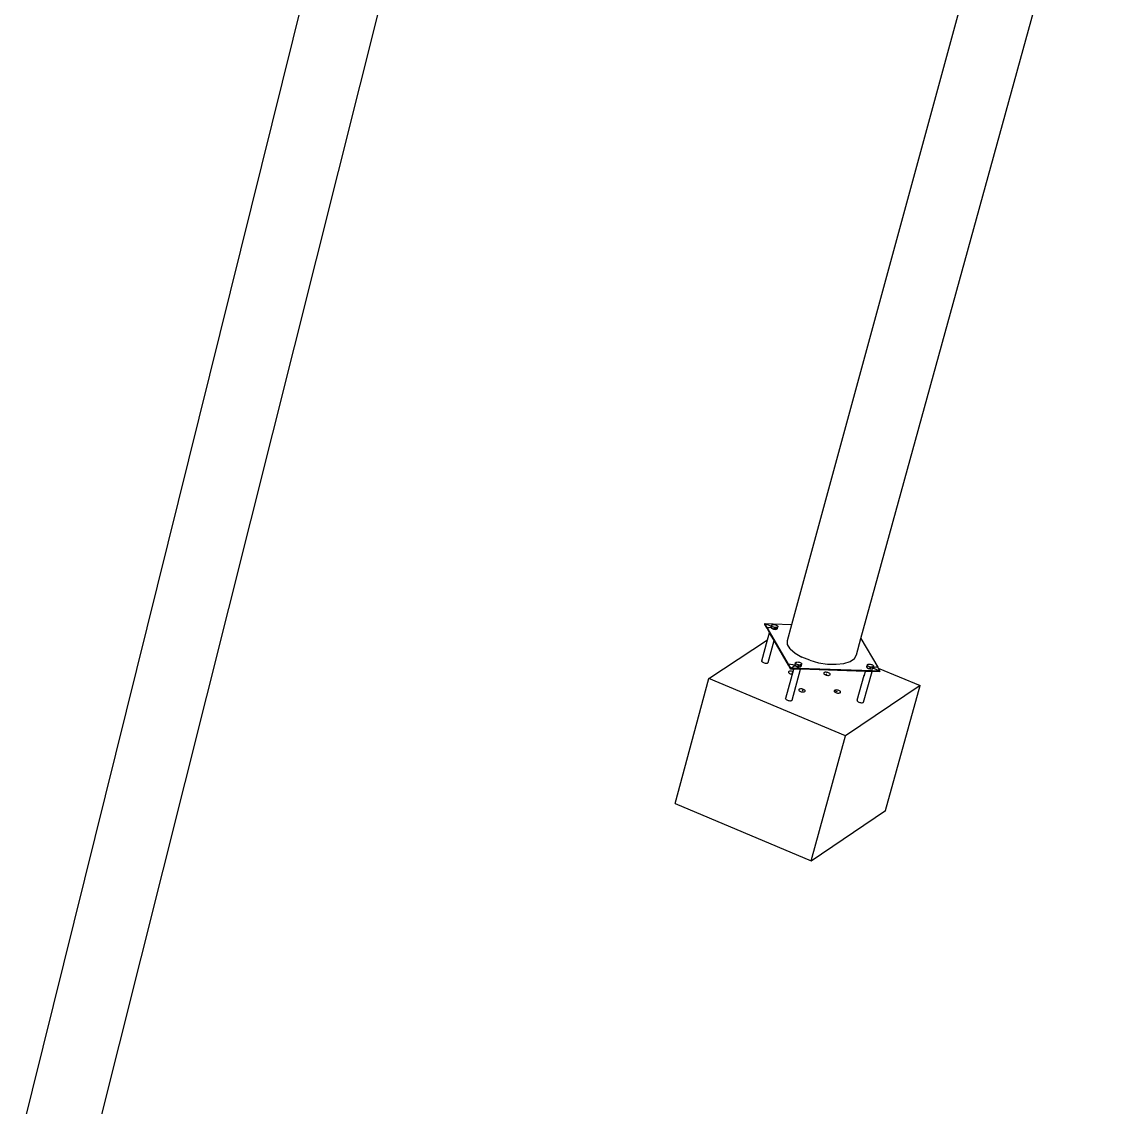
# Model space of a CAD drawing. Header units: inches. Extents: x -1339 to 1886, y -1058 to 789.
# Drawn here: x 1293.9 to 1516.3, y 14.9 to 235.8 of the extents above; entities that cross this region are included whole.
import ezdxf

# ---------------------------------------------------------------- set-up
doc = ezdxf.new("R2010")
doc.units = ezdxf.units.IN
doc.header["$MEASUREMENT"] = 0

msp = doc.modelspace()

# ---------------------------------------------------------------- linework, layer by layer
for p, q in [((1450.51, 113.15), (1509.17, 328.35)), ((1464.58, 110.26), (1523.22, 323.22)), ((1308.57, 6.93), (1380.31, 292.82)), ((1293.93, 9.72), (1362.48, 286.15)), ((1445.03, 113.15), (1445.08, 113.33)), ((1445.49, 112.36), (1445.03, 113.15)), ((1445.54, 112.53), (1445.08, 113.33)), ((1445.08, 113.33), (1446.67, 113.27)), ((1445.08, 113.33), (1446.43, 112.77)), ((1445.49, 112.36), (1445.54, 112.53)), ((1446.01, 111.46), (1445.49, 112.36)), ((1445.54, 112.53), (1445.94, 112.54)), ((1449.88, 105.05), (1445.54, 112.53)), ((1445.62, 110.03), (1446.01, 111.46)), ((1445.94, 112.54), (1446.27, 112.61)), ((1446.94, 109.85), (1446.01, 111.46)), ((1446.27, 112.61), (1446.34, 112.64)), ((1446.32, 112.63), (1446.3, 112.56)), ((1446.3, 112.56), (1446.33, 112.48)), ((1446.33, 112.62), (1446.31, 112.55)), ((1446.31, 112.55), (1446.33, 112.47)), ((1446.38, 112.7), (1446.32, 112.63)), ((1446.32, 112.56), (1446.34, 112.63)), ((1446.35, 112.48), (1446.32, 112.56)), ((1446.34, 112.64), (1446.33, 112.62)), ((1446.33, 112.47), (1446.4, 112.39)), ((1446.34, 112.64), (1446.44, 112.98)), ((1446.39, 112.69), (1446.34, 112.64)), ((1446.34, 112.63), (1446.36, 112.65)), ((1446.34, 112.64), (1446.36, 112.65)), ((1446.34, 112.63), (1446.34, 112.64)), ((1446.34, 112.64), (1446.34, 112.64)), ((1446.41, 112.4), (1446.35, 112.48)), ((1446.36, 112.65), (1446.4, 112.69)), ((1446.36, 112.65), (1446.4, 112.67)), ((1446.41, 112.71), (1446.38, 112.7)), ((1446.41, 112.69), (1446.39, 112.69)), ((1446.4, 112.69), (1446.41, 112.69)), ((1446.4, 112.39), (1446.51, 112.31)), ((1446.52, 112.32), (1446.41, 112.4)), ((1446.42, 112.91), (1446.44, 112.98)), ((1446.44, 112.83), (1446.42, 112.91)), ((1446.44, 112.98), (1446.5, 113.04)), ((1446.51, 112.75), (1446.44, 112.83)), ((1446.5, 113.04), (1446.6, 113.09)), ((1446.5, 112.71), (1446.53, 112.73)), ((1446.53, 112.74), (1446.51, 112.75)), ((1446.52, 112.75), (1446.51, 112.75)), ((1446.51, 112.74), (1446.53, 112.74)), ((1446.51, 112.74), (1446.52, 112.73)), ((1446.51, 112.31), (1446.65, 112.24)), ((1446.65, 112.26), (1446.52, 112.32)), ((1446.54, 112.73), (1446.53, 112.74)), ((1446.53, 112.73), (1446.54, 112.73)), ((1446.61, 112.68), (1446.54, 112.73)), ((1446.6, 113.09), (1446.72, 113.11)), ((1446.75, 112.61), (1446.61, 112.68)), ((1446.65, 112.26), (1446.81, 112.2)), ((1446.65, 112.24), (1446.81, 112.18)), ((1446.72, 113.11), (1446.67, 113.27)), ((1446.67, 113.27), (1450.51, 113.15)), ((1446.72, 113.11), (1446.88, 113.12)), ((1446.72, 113.11), (1446.72, 113.11)), ((1446.9, 112.56), (1446.75, 112.61)), ((1446.97, 112.17), (1446.81, 112.2)), ((1446.81, 112.18), (1446.98, 112.15)), ((1446.88, 113.12), (1447.04, 113.1)), ((1447.07, 112.52), (1446.9, 112.56)), ((1447.06, 112.52), (1446.96, 112.46)), ((1447.14, 112.15), (1446.96, 112.45)), ((1446.96, 112.45), (1447.57, 112.43)), ((1447.14, 112.15), (1446.97, 112.17)), ((1446.98, 112.15), (1447.15, 112.13)), ((1447.04, 113.1), (1447.21, 113.07)), ((1447.23, 112.51), (1447.07, 112.52)), ((1447.29, 112.16), (1447.14, 112.15)), ((1447.15, 112.13), (1447.14, 112.15)), ((1447.14, 112.14), (1447.3, 112.15)), ((1447.21, 113.07), (1447.36, 113.02)), ((1447.38, 112.51), (1447.23, 112.51)), ((1447.42, 112.18), (1447.29, 112.16)), ((1447.3, 112.15), (1447.43, 112.17)), ((1447.36, 113.02), (1447.49, 112.95)), ((1447.48, 112.53), (1447.38, 112.51)), ((1447.51, 112.23), (1447.42, 112.18)), ((1447.43, 112.17), (1447.53, 112.22)), ((1447.48, 112.53), (1447.5, 112.52)), ((1447.49, 112.53), (1447.48, 112.53)), ((1447.49, 112.95), (1447.6, 112.87)), ((1447.51, 112.54), (1447.49, 112.53)), ((1447.53, 112.51), (1447.49, 112.53)), ((1447.52, 112.52), (1447.5, 112.54)), ((1447.5, 112.52), (1447.57, 112.44)), ((1447.61, 112.58), (1447.51, 112.54)), ((1447.57, 112.29), (1447.51, 112.23)), ((1447.59, 112.44), (1447.52, 112.52)), ((1447.59, 112.43), (1447.53, 112.51)), ((1447.53, 112.22), (1447.6, 112.28)), ((1447.57, 112.29), (1447.67, 112.64)), ((1447.57, 112.44), (1447.57, 112.43)), ((1447.57, 112.43), (1447.59, 112.36)), ((1447.57, 112.43), (1447.59, 112.43)), ((1447.59, 112.36), (1447.57, 112.29)), ((1447.59, 112.43), (1447.59, 112.44)), ((1447.6, 112.43), (1447.59, 112.43)), ((1447.59, 112.43), (1447.6, 112.43)), ((1447.59, 112.43), (1447.59, 112.43)), ((1447.62, 112.36), (1447.59, 112.43)), ((1447.6, 112.87), (1447.66, 112.79)), ((1447.6, 112.28), (1447.62, 112.36)), ((1447.67, 112.64), (1447.61, 112.58)), ((1447.66, 112.79), (1447.69, 112.71)), ((1447.69, 112.71), (1447.67, 112.64)), ((1449.63, 109.9), (1450.51, 113.15)), ((1433.64, 102.11), (1445.62, 110.03)), ((1444.46, 105.75), (1445.62, 110.03)), ((1445.62, 110.03), (1445.62, 110.04)), ((1445.73, 105.4), (1446.94, 109.85)), ((1449.83, 104.88), (1446.94, 109.85)), ((1449.69, 109.05), (1449.63, 109.9)), ((1450.23, 108.17), (1449.69, 109.05)), ((1463.67, 106.97), (1464.58, 110.26)), ((1464.58, 110.26), (1468, 104.46)), ((1450.23, 108.17), (1451.2, 107.3)), ((1451.2, 107.3), (1452.55, 106.5)), ((1463.26, 106.22), (1463.67, 106.97)), ((1444.46, 105.75), (1444.44, 105.68)), ((1444.46, 105.6), (1444.44, 105.68)), ((1444.46, 105.75), (1444.46, 105.75)), ((1444.53, 105.51), (1444.46, 105.6)), ((1444.53, 105.51), (1444.64, 105.43)), ((1444.64, 105.43), (1444.78, 105.37)), ((1444.78, 105.37), (1444.94, 105.31)), ((1444.94, 105.31), (1445.11, 105.27)), ((1445.11, 105.27), (1445.28, 105.26)), ((1445.28, 105.26), (1445.44, 105.26)), ((1445.44, 105.26), (1445.57, 105.29)), ((1445.57, 105.29), (1445.67, 105.34)), ((1445.67, 105.34), (1445.73, 105.4)), ((1449.83, 104.88), (1449.88, 105.05)), ((1450.29, 104.07), (1449.83, 104.88)), ((1450.3, 105.01), (1449.88, 105.05)), ((1450.34, 104.24), (1449.88, 105.05)), ((1450.74, 104.91), (1450.3, 105.01)), ((1450.34, 104.24), (1451.14, 104.77)), ((1451.14, 104.78), (1450.74, 104.91)), ((1451.49, 104.6), (1451.14, 104.78)), ((1451.18, 105.01), (1451.16, 104.94)), ((1451.18, 105), (1451.16, 104.93)), ((1451.16, 104.94), (1451.18, 104.85)), ((1451.16, 104.93), (1451.19, 104.84)), ((1451.24, 105.07), (1451.18, 105.01)), ((1451.2, 105.02), (1451.18, 105)), ((1451.18, 104.93), (1451.2, 105)), ((1451.21, 104.85), (1451.18, 104.93)), ((1451.19, 104.84), (1451.26, 104.76)), ((1451.2, 105.02), (1451.3, 105.36)), ((1451.2, 105), (1451.26, 105.07)), ((1451.25, 105.06), (1451.2, 105.02)), ((1451.2, 105), (1451.2, 105.02)), ((1451.27, 104.77), (1451.21, 104.85)), ((1451.34, 105.12), (1451.24, 105.07)), ((1451.35, 105.11), (1451.25, 105.06)), ((1451.26, 105.07), (1451.36, 105.11)), ((1451.26, 104.76), (1451.37, 104.68)), ((1451.38, 104.7), (1451.27, 104.77)), ((1451.28, 105.29), (1451.3, 105.36)), ((1451.3, 105.21), (1451.28, 105.29)), ((1451.3, 105.36), (1451.36, 105.42)), ((1451.37, 105.13), (1451.3, 105.21)), ((1451.35, 105.12), (1451.34, 105.12)), ((1451.37, 105.13), (1451.35, 105.12)), ((1451.36, 105.11), (1451.35, 105.11)), ((1451.36, 105.42), (1451.45, 105.47)), ((1451.39, 105.12), (1451.36, 105.11)), ((1451.36, 105.11), (1451.36, 105.11)), ((1451.39, 105.12), (1451.37, 105.13)), ((1451.37, 104.68), (1451.51, 104.61)), ((1451.51, 104.63), (1451.38, 104.7)), ((1451.47, 105.05), (1451.39, 105.12)), ((1451.45, 105.47), (1451.58, 105.49)), ((1451.61, 104.99), (1451.47, 105.05)), ((1451.76, 104.4), (1451.49, 104.6)), ((1451.51, 104.63), (1451.67, 104.58)), ((1451.51, 104.61), (1451.67, 104.56)), ((1451.58, 105.49), (1451.74, 105.5)), ((1451.76, 104.93), (1451.61, 104.99)), ((1451.83, 104.54), (1451.67, 104.58)), ((1451.67, 104.56), (1451.84, 104.52)), ((1451.74, 105.5), (1451.9, 105.48)), ((1451.93, 104.9), (1451.76, 104.93)), ((1451.76, 104.93), (1451.82, 104.82)), ((1451.92, 104.9), (1451.82, 104.83)), ((1452.08, 104.81), (1451.82, 104.82)), ((1452, 104.53), (1451.82, 104.82)), ((1452, 104.53), (1451.83, 104.54)), ((1451.84, 104.52), (1452.01, 104.5)), ((1451.9, 105.48), (1452.07, 105.45)), ((1452.09, 104.88), (1451.93, 104.9)), ((1452, 104.53), (1452.15, 104.53)), ((1452, 104.51), (1452.16, 104.52)), ((1452.07, 105.45), (1452.22, 105.39)), ((1452.25, 104.89), (1452.09, 104.88)), ((1452.28, 104.56), (1452.15, 104.53)), ((1452.16, 104.52), (1452.3, 104.55)), ((1452.17, 104.51), (1452.3, 104.54)), ((1452.22, 105.39), (1452.36, 105.33)), ((1452.43, 104.8), (1452.23, 104.81)), ((1452.35, 104.91), (1452.25, 104.89)), ((1452.38, 104.6), (1452.28, 104.56)), ((1452.3, 104.55), (1452.4, 104.59)), ((1452.3, 104.54), (1452.4, 104.58)), ((1452.35, 104.91), (1452.36, 104.89)), ((1452.38, 104.91), (1452.35, 104.91)), ((1452.36, 105.33), (1452.46, 105.25)), ((1452.38, 104.9), (1452.36, 104.91)), ((1452.36, 104.89), (1452.43, 104.81)), ((1452.48, 104.96), (1452.38, 104.91)), ((1452.45, 104.81), (1452.38, 104.9)), ((1452.44, 104.66), (1452.38, 104.6)), ((1452.4, 104.59), (1452.46, 104.66)), ((1452.4, 104.58), (1452.47, 104.65)), ((1452.43, 104.81), (1452.43, 104.8)), ((1452.43, 104.8), (1452.46, 104.73)), ((1452.43, 104.8), (1452.46, 104.8)), ((1452.44, 104.66), (1452.47, 104.77)), ((1452.46, 104.73), (1452.44, 104.66)), ((1452.46, 104.8), (1452.45, 104.81)), ((1452.45, 104.81), (1452.45, 104.81)), ((1452.46, 105.25), (1452.53, 105.17)), ((1452.47, 104.77), (1452.46, 104.8)), ((1452.48, 104.73), (1452.46, 104.8)), ((1452.46, 104.66), (1452.48, 104.73)), ((1452.47, 104.77), (1452.54, 105.02)), ((1452.49, 104.72), (1452.47, 104.77)), ((1452.47, 104.65), (1452.49, 104.72)), ((1452.54, 105.02), (1452.48, 104.96)), ((1452.53, 105.17), (1452.55, 105.09)), ((1452.55, 105.09), (1452.54, 105.02)), ((1454.18, 105.84), (1452.55, 106.5)), ((1454.18, 105.84), (1455.97, 105.35)), ((1455.97, 105.35), (1457.82, 105.08)), ((1457.82, 105.08), (1459.58, 105.03)), ((1459.58, 105.03), (1461.14, 105.22)), ((1461.14, 105.22), (1462.4, 105.62)), ((1462.4, 105.62), (1463.26, 106.22)), ((1465.78, 104.58), (1465.76, 104.5)), ((1465.84, 104.64), (1465.78, 104.58)), ((1465.78, 104.5), (1465.8, 104.57)), ((1465.8, 104.57), (1465.9, 104.93)), ((1465.8, 104.57), (1465.86, 104.63)), ((1465.94, 104.68), (1465.84, 104.64)), ((1465.86, 104.63), (1465.95, 104.67)), ((1465.88, 104.85), (1465.9, 104.93)), ((1465.9, 104.77), (1465.88, 104.85)), ((1465.9, 104.93), (1465.95, 104.99)), ((1465.97, 104.69), (1465.9, 104.77)), ((1465.94, 104.69), (1465.94, 104.68)), ((1465.97, 104.69), (1465.94, 104.69)), ((1465.95, 104.99), (1466.05, 105.03)), ((1465.96, 104.68), (1465.95, 104.67)), ((1465.99, 104.68), (1465.96, 104.68)), ((1465.99, 104.68), (1465.97, 104.69)), ((1466.08, 104.62), (1465.99, 104.68)), ((1466.05, 105.03), (1466.18, 105.06)), ((1466.21, 104.55), (1466.08, 104.62)), ((1466.18, 105.06), (1466.34, 105.06)), ((1466.37, 104.5), (1466.21, 104.55)), ((1466.34, 105.06), (1466.5, 105.05)), ((1466.5, 105.05), (1466.67, 105.01)), ((1466.67, 105.01), (1466.82, 104.96)), ((1466.82, 104.96), (1466.96, 104.89)), ((1466.96, 104.89), (1467.06, 104.81)), ((1467.08, 104.52), (1466.98, 104.48)), ((1467.06, 104.81), (1467.13, 104.73)), ((1467.06, 104.31), (1467.14, 104.58)), ((1467.14, 104.58), (1467.08, 104.52)), ((1467.13, 104.73), (1467.16, 104.65)), ((1467.16, 104.65), (1467.14, 104.58)), ((1449.3, 98.11), (1450.92, 104.05)), ((1449.88, 103.5), (1449.86, 103.43)), ((1449.86, 103.43), (1449.88, 103.35)), ((1449.94, 103.57), (1449.88, 103.5)), ((1449.88, 103.35), (1449.95, 103.26)), ((1450.04, 103.61), (1449.94, 103.57)), ((1449.95, 103.26), (1450.06, 103.18)), ((1450.17, 103.64), (1450.04, 103.61)), ((1450.06, 103.18), (1450.2, 103.12)), ((1450.33, 103.64), (1450.17, 103.64)), ((1450.2, 103.12), (1450.36, 103.06)), ((1450.29, 104.07), (1450.34, 104.24)), ((1450.92, 104.05), (1450.29, 104.07)), ((1450.5, 103.63), (1450.33, 103.64)), ((1451.94, 104.19), (1450.34, 104.24)), ((1450.36, 103.06), (1450.53, 103.02)), ((1450.67, 103.59), (1450.5, 103.63)), ((1450.51, 103.33), (1450.71, 103.25)), ((1450.53, 103.02), (1450.64, 103.01)), ((1450.58, 97.76), (1452.29, 104.01)), ((1450.79, 103.55), (1450.67, 103.59)), ((1451.89, 104.02), (1450.92, 104.05)), ((1451.94, 104.19), (1451.76, 104.4)), ((1451.89, 104.02), (1451.94, 104.19)), ((1452.29, 104.01), (1451.89, 104.02)), ((1466.87, 103.7), (1451.94, 104.19)), ((1452.01, 104.5), (1452.17, 104.51)), ((1465.53, 103.57), (1452.29, 104.01)), ((1457.04, 103.27), (1457.02, 103.19)), ((1457.02, 103.19), (1457.05, 103.11)), ((1457.1, 103.33), (1457.04, 103.27)), ((1457.05, 103.11), (1457.12, 103.03)), ((1457.2, 103.38), (1457.1, 103.33)), ((1457.12, 103.03), (1457.22, 102.95)), ((1457.34, 103.4), (1457.2, 103.38)), ((1457.22, 102.95), (1457.36, 102.88)), ((1457.49, 103.41), (1457.34, 103.4)), ((1457.36, 102.88), (1457.68, 103.09)), ((1457.36, 102.88), (1457.52, 102.83)), ((1457.66, 103.39), (1457.49, 103.41)), ((1457.52, 102.83), (1457.69, 102.79)), ((1457.83, 103.36), (1457.66, 103.39)), ((1457.69, 102.79), (1457.86, 102.77)), ((1457.99, 103.3), (1457.83, 103.36)), ((1457.86, 102.77), (1458.02, 102.78)), ((1458.13, 103.23), (1457.99, 103.3)), ((1458.02, 102.78), (1458.15, 102.81)), ((1458.24, 103.15), (1458.13, 103.23)), ((1458.15, 102.81), (1458.26, 102.85)), ((1458.31, 103.07), (1458.24, 103.15)), ((1458.26, 102.85), (1458.32, 102.91)), ((1458.34, 102.99), (1458.31, 103.07)), ((1458.32, 102.91), (1458.34, 102.99)), ((1463.86, 97.7), (1465.27, 102.81)), ((1465.14, 97.34), (1466.85, 103.53)), ((1465.27, 102.81), (1465.25, 102.74)), ((1465.25, 102.74), (1465.28, 102.66)), ((1465.33, 102.87), (1465.27, 102.81)), ((1465.28, 102.66), (1465.34, 102.88)), ((1465.34, 102.88), (1465.33, 102.87)), ((1465.34, 102.88), (1465.53, 103.57)), ((1466.82, 103.53), (1465.53, 103.57)), ((1465.76, 104.5), (1465.78, 104.42)), ((1465.77, 104.43), (1465.84, 104.34)), ((1465.81, 104.42), (1465.78, 104.5)), ((1465.87, 104.34), (1465.81, 104.42)), ((1465.84, 104.34), (1465.95, 104.27)), ((1465.98, 104.26), (1465.87, 104.34)), ((1465.95, 104.27), (1466.09, 104.2)), ((1466.11, 104.19), (1465.98, 104.26)), ((1466.09, 104.2), (1466.25, 104.14)), ((1466.11, 104.19), (1466.27, 104.14)), ((1466.25, 104.14), (1466.42, 104.1)), ((1466.43, 104.11), (1466.27, 104.14)), ((1466.53, 104.46), (1466.37, 104.5)), ((1466.52, 104.46), (1466.42, 104.4)), ((1466.68, 104.38), (1466.42, 104.39)), ((1466.6, 104.09), (1466.42, 104.39)), ((1466.42, 104.1), (1466.59, 104.09)), ((1466.6, 104.09), (1466.43, 104.11)), ((1466.7, 104.45), (1466.53, 104.46)), ((1466.59, 104.09), (1466.6, 104.09)), ((1466.6, 104.09), (1466.75, 104.09)), ((1466.61, 104.08), (1466.76, 104.08)), ((1466.85, 104.45), (1466.7, 104.45)), ((1466.75, 104.09), (1466.87, 104.12)), ((1466.76, 104.08), (1466.9, 104.11)), ((1466.85, 104.1), (1466.8, 103.91)), ((1466.8, 103.91), (1466.87, 103.7)), ((1466.82, 103.53), (1466.87, 103.7)), ((1466.85, 103.53), (1466.82, 103.53)), ((1467.03, 104.37), (1466.83, 104.37)), ((1466.95, 104.47), (1466.85, 104.45)), ((1466.87, 104.12), (1466.85, 104.1)), ((1468.42, 103.48), (1466.85, 103.53)), ((1467, 104.26), (1466.87, 104.12)), ((1466.87, 104.12), (1466.88, 104.12)), ((1468.47, 103.65), (1466.87, 103.7)), ((1466.98, 104.17), (1466.88, 104.12)), ((1466.9, 104.11), (1467, 104.16)), ((1466.95, 104.47), (1466.96, 104.46)), ((1466.96, 104.47), (1466.95, 104.47)), ((1466.98, 104.48), (1466.96, 104.47)), ((1466.97, 104.47), (1466.96, 104.47)), ((1466.98, 104.46), (1466.96, 104.47)), ((1466.96, 104.46), (1467.03, 104.38)), ((1467.04, 104.39), (1466.97, 104.47)), ((1467.05, 104.38), (1466.98, 104.46)), ((1467.04, 104.23), (1466.98, 104.17)), ((1467.05, 104.28), (1467, 104.26)), ((1467, 104.16), (1467.06, 104.22)), ((1467.04, 104.24), (1467.01, 104.25)), ((1467.03, 104.38), (1467.03, 104.37)), ((1467.03, 104.37), (1467.06, 104.3)), ((1467.06, 104.31), (1467.04, 104.39)), ((1467.05, 104.28), (1467.04, 104.24)), ((1467.04, 104.24), (1467.05, 104.28)), ((1467.04, 104.23), (1467.06, 104.28)), ((1467.04, 104.24), (1467.04, 104.23)), ((1467.05, 104.24), (1467.04, 104.24)), ((1467.04, 104.23), (1467.04, 104.23)), ((1467.05, 104.37), (1467.05, 104.38)), ((1467.06, 104.37), (1467.05, 104.37)), ((1467.05, 104.28), (1467.06, 104.31)), ((1467.06, 104.3), (1467.05, 104.28)), ((1467.06, 104.28), (1467.05, 104.28)), ((1467.05, 104.28), (1467.05, 104.28)), ((1467.06, 104.23), (1467.05, 104.24)), ((1467.26, 104.37), (1467.06, 104.28)), ((1467.08, 104.3), (1467.06, 104.37)), ((1467.06, 104.3), (1467.06, 104.31)), ((1467.06, 104.28), (1467.06, 104.3)), ((1467.06, 104.23), (1467.08, 104.3)), ((1468.47, 103.65), (1467.06, 104.23)), ((1467.06, 104.22), (1467.06, 104.23)), ((1467.6, 104.44), (1467.26, 104.37)), ((1468, 104.46), (1467.6, 104.44)), ((1468, 104.46), (1468.13, 104.23)), ((1468.13, 104.23), (1476.66, 100.7)), ((1468.13, 104.23), (1468.47, 103.65)), ((1468.42, 103.48), (1468.47, 103.65)), ((1426.79, 76.71), (1433.64, 102.11)), ((1461.48, 90.5), (1433.64, 102.11)), ((1476.66, 100.7), (1461.48, 90.5)), ((1469.6, 75.29), (1476.66, 100.7)), ((1449.3, 98.11), (1449.28, 98.04)), ((1449.31, 97.96), (1449.28, 98.04)), ((1449.3, 98.12), (1449.3, 98.11)), ((1449.38, 97.87), (1449.31, 97.96)), ((1449.38, 97.87), (1449.49, 97.79)), ((1451.97, 99.89), (1451.95, 99.81)), ((1451.95, 99.81), (1451.98, 99.73)), ((1452.03, 99.95), (1451.97, 99.89)), ((1451.98, 99.73), (1452.04, 99.65)), ((1452.13, 100), (1452.03, 99.95)), ((1452.04, 99.65), (1452.15, 99.57)), ((1452.27, 100.03), (1452.13, 100)), ((1452.15, 99.57), (1452.29, 99.5)), ((1452.42, 100.03), (1452.27, 100.03)), ((1452.29, 99.5), (1452.45, 99.45)), ((1452.59, 100.01), (1452.42, 100.03)), ((1452.45, 99.45), (1452.62, 99.41)), ((1452.76, 99.98), (1452.59, 100.01)), ((1452.61, 99.71), (1452.92, 99.92)), ((1452.62, 99.41), (1452.79, 99.39)), ((1452.92, 99.92), (1452.76, 99.98)), ((1452.79, 99.39), (1452.95, 99.4)), ((1453.06, 99.85), (1452.92, 99.92)), ((1452.95, 99.4), (1453.08, 99.42)), ((1453.17, 99.77), (1453.06, 99.85)), ((1453.08, 99.42), (1453.19, 99.47)), ((1453.24, 99.69), (1453.17, 99.77)), ((1453.19, 99.47), (1453.25, 99.53)), ((1453.27, 99.61), (1453.24, 99.69)), ((1453.25, 99.53), (1453.27, 99.61)), ((1459.14, 99.65), (1459.13, 99.58)), ((1459.13, 99.58), (1459.15, 99.5)), ((1459.21, 99.72), (1459.14, 99.65)), ((1459.15, 99.5), (1459.22, 99.41)), ((1459.31, 99.76), (1459.21, 99.72)), ((1459.21, 99.72), (1459.78, 99.48)), ((1459.22, 99.41), (1459.33, 99.34)), ((1459.44, 99.79), (1459.31, 99.76)), ((1459.33, 99.34), (1459.47, 99.27)), ((1459.6, 99.8), (1459.44, 99.79)), ((1459.47, 99.27), (1459.63, 99.21)), ((1459.77, 99.78), (1459.6, 99.8)), ((1459.63, 99.21), (1459.8, 99.17)), ((1459.94, 99.74), (1459.77, 99.78)), ((1459.8, 99.17), (1459.97, 99.16)), ((1460.1, 99.69), (1459.94, 99.74)), ((1459.97, 99.16), (1460.13, 99.16)), ((1460.24, 99.62), (1460.1, 99.69)), ((1460.13, 99.16), (1460.26, 99.19)), ((1460.35, 99.54), (1460.24, 99.62)), ((1460.26, 99.19), (1460.36, 99.24)), ((1460.42, 99.46), (1460.35, 99.54)), ((1460.36, 99.24), (1460.43, 99.3)), ((1460.44, 99.37), (1460.42, 99.46)), ((1460.43, 99.3), (1460.44, 99.37)), ((1449.49, 97.79), (1449.63, 97.72)), ((1449.63, 97.72), (1449.79, 97.67)), ((1449.79, 97.67), (1449.96, 97.63)), ((1449.96, 97.63), (1450.13, 97.62)), ((1450.13, 97.62), (1450.29, 97.62)), ((1450.29, 97.62), (1450.42, 97.65)), ((1450.42, 97.65), (1450.52, 97.69)), ((1450.52, 97.69), (1450.58, 97.76)), ((1463.86, 97.7), (1463.84, 97.62)), ((1463.87, 97.54), (1463.84, 97.62)), ((1463.86, 97.7), (1463.86, 97.7)), ((1463.94, 97.46), (1463.87, 97.54)), ((1463.94, 97.46), (1464.05, 97.38)), ((1464.05, 97.38), (1464.18, 97.31)), ((1464.18, 97.31), (1464.35, 97.25)), ((1464.35, 97.25), (1464.52, 97.22)), ((1464.52, 97.22), (1464.69, 97.2)), ((1464.69, 97.2), (1464.84, 97.2)), ((1464.84, 97.2), (1464.98, 97.23)), ((1464.98, 97.23), (1465.08, 97.28)), ((1465.08, 97.28), (1465.11, 97.31)), ((1465.11, 97.31), (1465.14, 97.34)), ((1454.45, 65.02), (1461.48, 90.5)), ((1426.79, 76.71), (1454.45, 65.02)), ((1454.45, 65.02), (1469.6, 75.29))]:
    msp.add_line(p, q)

doc.saveas('drawing.dxf')
